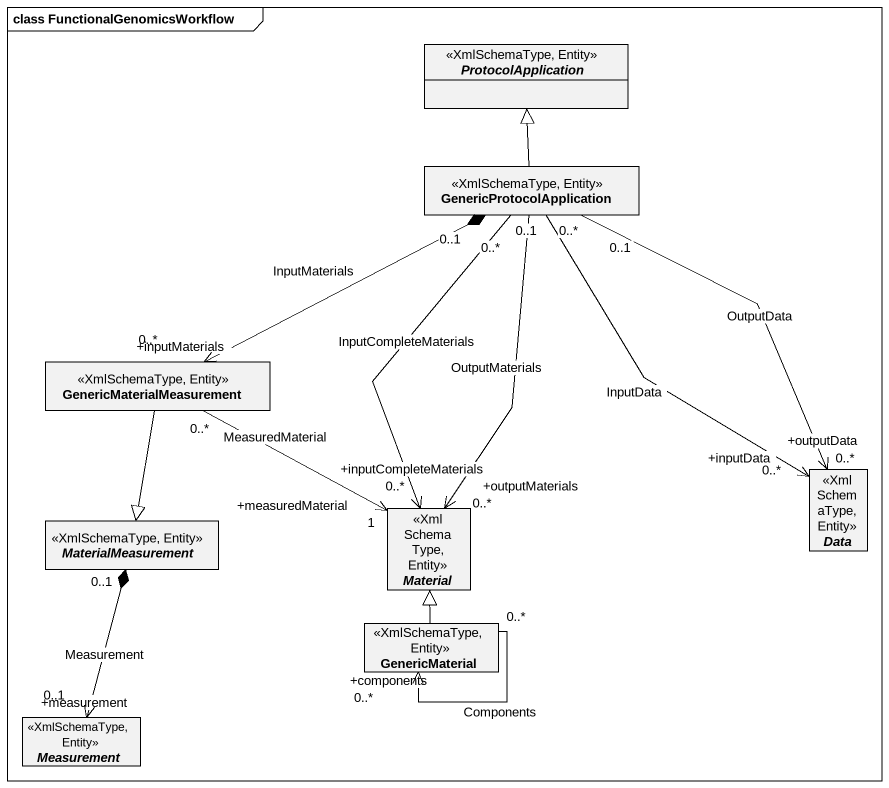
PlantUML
@startuml
mainframe class FunctionalGenomicsWorkflow
hide circle
hide empty members
abstract class ProtocolApplication <<XmlSchemaType, Entity>>
class GenericProtocolApplication <<XmlSchemaType, Entity>>
class GenericMaterialMeasurement <<XmlSchemaType, Entity>>
abstract class Data <<XmlSchemaType, Entity>>
abstract class MaterialMeasurement <<XmlSchemaType, Entity>>
abstract class Material <<XmlSchemaType, Entity>>
class GenericMaterial <<XmlSchemaType, Entity>>
abstract class Measurement <<XmlSchemaType, Entity>>
GenericProtocolApplication -up-|> ProtocolApplication
GenericMaterialMeasurement "0..*\n+inputMaterials" <-right-* "0..1" GenericProtocolApplication : InputMaterials
GenericMaterialMeasurement --|> MaterialMeasurement
Data "0..*\n+outputData" <-up- "0..1" GenericProtocolApplication : OutputData
Data "0..*\n+inputData" <-up- "0..*" GenericProtocolApplication : InputData
MaterialMeasurement "0..1" *--> "0..1\n+measurement" Measurement : Measurement
Material "0..*\n+outputMaterials" <-up- "0..1" GenericProtocolApplication : OutputMaterials
Material "0..*\n+inputCompleteMaterials" <-up- "0..*" GenericProtocolApplication : InputCompleteMaterials
Material "1\n+measuredMaterial" <-up- "0..*" GenericMaterialMeasurement : MeasuredMaterial
GenericMaterial -up-|> Material
GenericMaterial "0..*\n+components" <-- "0..*" GenericMaterial : Components
@enduml
